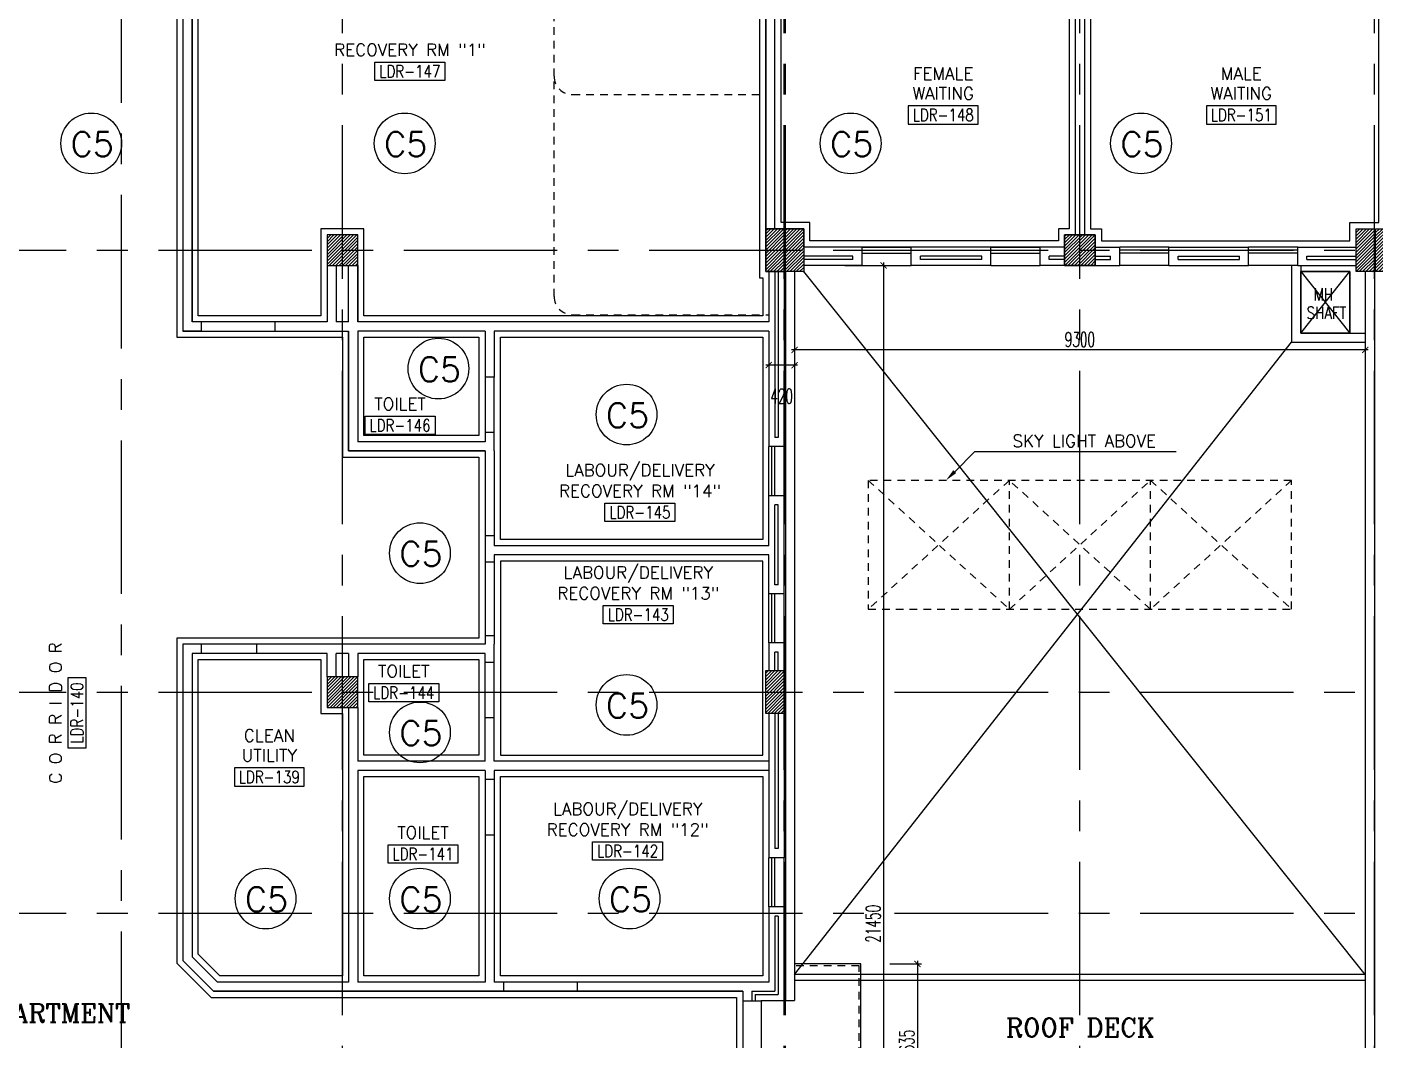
# Model space of a CAD drawing. Extents: x 275967.8 to 276060, y 57291.9 to 57371.4.
# Drawn here: x 275998.39 to 276020.37, y 57307.49 to 57324 of the extents above; entities that cross this region are included whole.
import ezdxf
from ezdxf.enums import TextEntityAlignment as Align

# ---------------------------------------------------------------- set-up
doc = ezdxf.new("R2010")
doc.units = 0
doc.header["$MEASUREMENT"] = 0
doc.header["$PDMODE"] = 34
doc.linetypes.add('CENTERX2', pattern=[4, 2.5, -0.5, 0.5, -0.5])
doc.linetypes.add('HIDDEN2', pattern=[0.1875, 0.125, -0.0625])
doc.layers.get('0').update_dxf_attribs({"linetype": 'CONTINUOUS'})
doc.layers.get('DEFPOINTS').update_dxf_attribs({"linetype": 'CONTINUOUS'})
for name, color, linetype in [('AXES', 11, 'CENTERX2'), ('CEILING', 4, 'CONTINUOUS'), ('CEILING-MARKER', 6, 'CONTINUOUS'), ('COL', 5, 'CONTINUOUS'), ('CRT-HIDE', 7, 'HIDDEN2'), ('DIM', 4, 'CONTINUOUS'), ('HAT', 8, 'CONTINUOUS'), ('HIDDEN', 9, 'HIDDEN2'), ('INSUL', 4, 'CONTINUOUS'), ('RM-BOX', 11, 'CONTINUOUS'), ('RM-IND', 5, 'CONTINUOUS'), ('RM-NAME', 11, 'CONTINUOUS'), ('RM-NO', 11, 'CONTINUOUS'), ('ROOF', 7, 'CONTINUOUS'), ('SHAFT', 3, 'CONTINUOUS'), ('STR', 5, 'CONTINUOUS'), ('TXT', 2, 'CONTINUOUS'), ('WALL', 2, 'CONTINUOUS'), ('WIN', 3, 'CONTINUOUS')]:
    doc.layers.add(name, color=color, linetype=linetype)
doc.styles.add('ROMANC', font='romanc', dxfattribs={"height": 0.1})
doc.styles.add('ROMANS', font='ROMANS.shx', dxfattribs={"width": 0.6})
doc.dimstyles.new('STANDARD_IN', dxfattribs={"dimtxt": 0.24, "dimasz": 0.1, "dimexe": 0.07, "dimexo": 0.05, "dimgap": 0.05, "dimtad": 1, "dimdec": 0, "dimlfac": 1000, "dimzin": 0, "dimtxsty": 'ROMANS', "dimblk": 'ARCHTICK', "dimcen": 0.05, "dimdle": 0.05, "dimclrd": 4, "dimclre": 4, "dimclrt": 2, "dimazin": 3, "dimtfac": 1, "dimtdec": 0, "dimtmove": 0, "dimatfit": 3, "dimtolj": 1, "dimtzin": 0})

# ---------------------------------------------------------------- blocks, each defined once
blk = doc.blocks.new('*X85')
at = {"color": 0}
for p, q in [((49339, 132654), (49835, 133150)), ((49339, 132707), (49782, 133150)), ((49339, 132760), (49729, 133150)), ((49339, 132813), (49676, 133150)), ((49339, 132866), (49623, 133150)), ((49339, 132919), (49570, 133150)), ((49339, 132972), (49517, 133150)), ((49339, 133025), (49464, 133150)), ((49339, 133078), (49411, 133150)), ((49339, 133131), (49358, 133150)), ((49388, 132650), (49839, 133101)), ((49441, 132650), (49839, 133048)), ((49494, 132650), (49839, 132995)), ((49547, 132650), (49839, 132942)), ((49600, 132650), (49839, 132889)), ((49653, 132650), (49839, 132836)), ((49706, 132650), (49839, 132783)), ((49759, 132650), (49839, 132730)), ((49812, 132650), (49839, 132677))]:
    blk.add_line(p, q, dxfattribs=at)
blk = doc.blocks.new('*X80')
at = {"color": 0}
for p, q in [((61359, 139901), (61808, 140350)), ((61359, 139954), (61755, 140350)), ((61359, 140007), (61702, 140350)), ((61359, 140060), (61649, 140350)), ((61359, 140113), (61596, 140350)), ((61359, 140166), (61543, 140350)), ((61359, 140219), (61490, 140350)), ((61359, 140272), (61437, 140350)), ((61359, 140325), (61384, 140350)), ((61361, 139850), (61859, 140348)), ((61414, 139850), (61859, 140295)), ((61467, 139850), (61859, 140242)), ((61520, 139850), (61859, 140189)), ((61573, 139850), (61859, 140136)), ((61626, 139850), (61859, 140083)), ((61679, 139850), (61859, 140030)), ((61732, 139850), (61859, 139977)), ((61785, 139850), (61859, 139924)), ((61838, 139850), (61859, 139871))]:
    blk.add_line(p, q, dxfattribs=at)
blk = doc.blocks.new('*X79')
at = {"color": 0}
for p, q in [((49339, 139867), (49822, 140350)), ((49339, 139920), (49769, 140350)), ((49339, 139973), (49716, 140350)), ((49339, 140026), (49663, 140350)), ((49339, 140079), (49610, 140350)), ((49339, 140132), (49557, 140350)), ((49339, 140185), (49504, 140350)), ((49339, 140238), (49451, 140350)), ((49339, 140291), (49398, 140350)), ((49339, 140344), (49345, 140350)), ((49375, 139850), (49839, 140314)), ((49428, 139850), (49839, 140261)), ((49481, 139850), (49839, 140207)), ((49535, 139850), (49839, 140154)), ((49588, 139850), (49839, 140101)), ((49641, 139850), (49839, 140048)), ((49694, 139850), (49839, 139995)), ((49747, 139850), (49839, 139942)), ((49800, 139850), (49839, 139889))]:
    blk.add_line(p, q, dxfattribs=at)
blk = doc.blocks.new('RM1')
at = {"layer": 'RM-BOX'}
blk.add_lwpolyline([(570, -200), (-570, -200), (-570, -500), (570, -500)], close=True, dxfattribs=at)
at = {"layer": 'RM-NAME', "style": 'ROMANS'}
blk.add_attdef('ROOMNAME1', text='', height=200, dxfattribs=at).set_placement((0, 324), align=Align.MIDDLE)
blk = doc.blocks.new('COL50')
at = {"layer": 'COL'}
blk.add_lwpolyline([(-250, 250), (-250, -250), (250, -250), (250, 250)], close=True, dxfattribs=at)
blk = doc.blocks.new('C11')
at = {"layer": 'HAT'}
h = blk.add_hatch(dxfattribs=at)
h.set_pattern_fill('ANSI31', color=256, scale=300, style=0)
h.set_pattern_definition([(45, (-248556.182, -75061.005), (-26.5165043, 26.5165043), [])])
h.paths.add_polyline_path([(300, 700), (0, 700), (0, 350), (300, 350)])
h.paths.add_polyline_path([(300, 350), (0, 350), (0, 0), (300, 0)])
at = {"layer": 'COL'}
blk.add_lwpolyline([(300, 700), (300, 0), (0, 0), (0, 700)], close=True, dxfattribs=at)
blk = doc.blocks.new('C11D')
at = {"layer": 'COL', "linetype": 'BYBLOCK'}
for p in [(-320, 0), (0, 0)]:
    blk.add_blockref('C11', p, dxfattribs=at)
blk = doc.blocks.new('_ARCHTICK')
at = {"color": 0, "linetype": 'BYBLOCK', "const_width": 0.15}
blk.add_lwpolyline([(-0.5, -0.5), (0.5, 0.5)], dxfattribs=at)
blk = doc.blocks.new('*D178')
at = {"layer": 'DEFPOINTS', "color": 0, "linetype": 'BYBLOCK', "ltscale": 0.3}
for p in [(276010.905, 57318.742), (276010.905, 57318.737), (276020.205, 57318.742)]:
    blk.add_point(p, dxfattribs=at)
at = {"layer": 'DIM', "color": 4, "linetype": 'BYBLOCK', "ltscale": 0.3}
for p, q in [((276020.255, 57318.737), (276010.855, 57318.737)), ((276010.905, 57318.692), (276010.905, 57318.667)), ((276020.205, 57318.692), (276020.205, 57318.667))]:
    blk.add_line(p, q, dxfattribs=at)
at = {"layer": 'DIM', "color": 4, "linetype": 'BYBLOCK', "ltscale": 0.3, "xscale": 0.1, "yscale": 0.1, "zscale": 0.1, "rotation": 180}
blk.add_blockref('_ARCHTICK', (276010.905, 57318.737), dxfattribs=at)
at = {"layer": 'DIM', "color": 4, "linetype": 'BYBLOCK', "ltscale": 0.3, "xscale": 0.1, "yscale": 0.1, "zscale": 0.1}
blk.add_blockref('_ARCHTICK', (276020.205, 57318.737), dxfattribs=at)
at = {"layer": 'DIM', "color": 2, "linetype": 'BYBLOCK', "ltscale": 0.3, "insert": (276015.555, 57318.907), "char_height": 0.24, "attachment_point": 5, "style": 'ROMANS'}
blk.add_mtext('\\A1;9300', dxfattribs=at)
blk = doc.blocks.new('*D177')
at = {"layer": 'DEFPOINTS', "color": 0, "linetype": 'BYBLOCK', "ltscale": 0.3}
for p in [(276011.673, 57320.113), (276012.033, 57298.663), (276012.356, 57298.663)]:
    blk.add_point(p, dxfattribs=at)
at = {"layer": 'DIM', "color": 4, "linetype": 'BYBLOCK', "ltscale": 0.3}
for p, q in [((276011.723, 57320.113), (276012.426, 57320.113)), ((276012.356, 57320.163), (276012.356, 57298.613)), ((276012.083, 57298.663), (276012.426, 57298.663))]:
    blk.add_line(p, q, dxfattribs=at)
at = {"layer": 'DIM', "color": 4, "linetype": 'BYBLOCK', "ltscale": 0.3, "xscale": 0.1, "yscale": 0.1, "zscale": 0.1}
for p, rotation in [((276012.356, 57320.113), 90), ((276012.356, 57298.663), 270)]:
    blk.add_blockref('_ARCHTICK', p, dxfattribs=dict(at, rotation=rotation))
at = {"layer": 'DIM', "color": 2, "linetype": 'BYBLOCK', "ltscale": 0.3, "insert": (276012.186, 57309.388), "char_height": 0.24, "attachment_point": 5, "rotation": 90, "style": 'ROMANS'}
blk.add_mtext('\\A1;21450', dxfattribs=at)
blk = doc.blocks.new('*D176')
at = {"layer": 'DEFPOINTS', "color": 0, "linetype": 'BYBLOCK', "ltscale": 0.3}
for p in [(276010.485, 57318.567), (276010.485, 57318.49), (276010.905, 57318.567)]:
    blk.add_point(p, dxfattribs=at)
at = {"layer": 'DIM', "color": 4, "linetype": 'BYBLOCK', "ltscale": 0.3}
for p, q in [((276010.955, 57318.49), (276010.435, 57318.49)), ((276010.485, 57318.517), (276010.485, 57318.42)), ((276010.905, 57318.517), (276010.905, 57318.42))]:
    blk.add_line(p, q, dxfattribs=at)
at = {"layer": 'DIM', "color": 4, "linetype": 'BYBLOCK', "ltscale": 0.3, "xscale": 0.1, "yscale": 0.1, "zscale": 0.1, "rotation": 180}
blk.add_blockref('_ARCHTICK', (276010.485, 57318.49), dxfattribs=at)
at = {"layer": 'DIM', "color": 4, "linetype": 'BYBLOCK', "ltscale": 0.3, "xscale": 0.1, "yscale": 0.1, "zscale": 0.1}
blk.add_blockref('_ARCHTICK', (276010.905, 57318.49), dxfattribs=at)
at = {"layer": 'DIM', "color": 2, "linetype": 'BYBLOCK', "ltscale": 0.3, "insert": (276010.695, 57317.985), "char_height": 0.24, "attachment_point": 5, "style": 'ROMANS'}
blk.add_mtext('\\A1;420', dxfattribs=at)
blk = doc.blocks.new('*D162')
at = {"layer": 'DEFPOINTS', "color": 0, "linetype": 'BYBLOCK', "ltscale": 0.3}
for p in [(276012.406, 57308.734), (276012.406, 57306.099), (276012.906, 57306.099)]:
    blk.add_point(p, dxfattribs=at)
at = {"layer": 'DIM', "color": 4, "linetype": 'BYBLOCK', "ltscale": 0.3}
for p, q in [((276012.906, 57308.784), (276012.906, 57306.049)), ((276012.456, 57308.734), (276012.976, 57308.734)), ((276012.456, 57306.099), (276012.976, 57306.099))]:
    blk.add_line(p, q, dxfattribs=at)
at = {"layer": 'DIM', "color": 4, "linetype": 'BYBLOCK', "ltscale": 0.3, "xscale": 0.1, "yscale": 0.1, "zscale": 0.1}
for p, rotation in [((276012.906, 57308.734), 90), ((276012.906, 57306.099), 270)]:
    blk.add_blockref('_ARCHTICK', p, dxfattribs=dict(at, rotation=rotation))
at = {"layer": 'DIM', "color": 2, "linetype": 'BYBLOCK', "ltscale": 0.3, "insert": (276012.736, 57307.416), "char_height": 0.24, "attachment_point": 5, "rotation": 90, "style": 'ROMANS'}
blk.add_mtext('\\A1;2635', dxfattribs=at)

msp = doc.modelspace()

# ---------------------------------------------------------------- linework, layer by layer
at = {"layer": 'AXES'}
for p, q in [((276003.5355, 57291.8986), (276003.5355, 57370.7113)), ((276015.5555, 57291.8986), (276015.5555, 57370.7113)), ((276010.7355, 57291.8986), (276010.7355, 57370.3613)), ((276010.7555, 57291.8986), (276010.7555, 57370.3613)), ((276020.3555, 57291.8986), (276020.3555, 57370.3613)), ((275999.9355, 57298.7629), (275999.9355, 57357.5829)), ((275968.5355, 57320.3629), (276036.5755, 57320.3629)), ((275968.5355, 57313.1629), (276036.5755, 57313.1629)), ((275968.5355, 57309.5629), (276036.5755, 57309.5629))]:
    msp.add_line(p, q, dxfattribs=at)
at = {"layer": 'CEILING', "linetype": 'BYBLOCK', "ltscale": 0.3}
for points in [[(276010.5855, 57326.0629), (276011.1055, 57326.0629), (276011.1055, 57326.5329), (276012.2805, 57326.5329), (276012.2805, 57325.2129), (276012.4305, 57325.2129), (276012.4305, 57326.5329), (276013.3305, 57326.5329), (276013.3305, 57324.5829), (276015.4805, 57324.5829), (276015.4805, 57320.6129), (276015.3055, 57320.6129), (276015.3055, 57320.4129), (276011.0555, 57320.4129), (276011.0555, 57320.7129), (276010.5855, 57320.7129)], [(276010.6855, 57325.9629), (276011.2055, 57325.9629), (276011.2055, 57326.4329), (276012.1805, 57326.4329), (276012.1805, 57325.1129), (276012.5305, 57325.1129), (276012.5305, 57326.4329), (276013.2305, 57326.4329), (276013.2305, 57324.4829), (276015.3805, 57324.4829), (276015.3805, 57320.7129), (276015.2055, 57320.7129), (276015.2055, 57320.5129), (276011.1555, 57320.5129), (276011.1555, 57320.8129), (276010.6855, 57320.8129)], [(276020.4255, 57325.9629), (276019.9055, 57325.9629), (276019.9055, 57326.4329), (276018.9305, 57326.4329), (276018.9305, 57325.1129), (276018.5805, 57325.1129), (276018.5805, 57326.4329), (276017.8805, 57326.4329), (276017.8805, 57324.4829), (276015.7305, 57324.4829), (276015.7305, 57320.7129), (276015.9055, 57320.7129), (276015.9055, 57320.5129), (276019.9555, 57320.5129), (276019.9555, 57320.8129), (276020.4255, 57320.8129)], [(276001.0855, 57326.0629), (276010.4355, 57326.0629), (276010.4355, 57320.0129), (276010.4855, 57320.0129), (276010.4855, 57319.1929), (276003.7855, 57319.1929), (276003.7855, 57320.6129), (276003.2855, 57320.6129), (276003.2855, 57319.1929), (276001.0855, 57319.1929)], [(276001.1855, 57325.9629), (276010.3355, 57325.9629), (276010.3355, 57319.9129), (276010.3855, 57319.9129), (276010.3855, 57319.2929), (276003.8855, 57319.2929), (276003.8855, 57320.7129), (276003.1855, 57320.7129), (276003.1855, 57319.2929), (276001.1855, 57319.2929)], [(276003.8855, 57318.9429), (276005.7605, 57318.9429), (276005.7605, 57317.3429), (276003.8855, 57317.3429)], [(276006.1105, 57318.9429), (276010.3855, 57318.9429), (276010.3855, 57315.6479), (276006.1105, 57315.6479)], [(276006.1105, 57315.2979), (276006.1105, 57312.1379), (276010.3855, 57312.1379), (276010.3855, 57315.2979)], [(276003.5355, 57308.5379), (276001.5391, 57308.5379), (276001.1855, 57308.8915), (276001.1855, 57313.6929), (276003.1855, 57313.6929), (276003.1855, 57312.8129), (276003.5355, 57312.8129)], [(276003.8855, 57313.6929), (276005.7605, 57313.6929), (276005.7605, 57312.1379), (276003.8855, 57312.1379)], [(276003.8855, 57311.7879), (276005.7605, 57311.7879), (276005.7605, 57308.5379), (276003.8855, 57308.5379)], [(276006.1105, 57311.7879), (276010.3855, 57311.7879), (276010.3855, 57308.5379), (276006.1105, 57308.5379)]]:
    msp.add_lwpolyline(points, close=True, dxfattribs=at)
for points in [[(276000.9355, 57325.4129), (276000.9355, 57319.0429), (276003.6355, 57319.0429), (276003.6355, 57317.0929), (276005.8605, 57317.0929), (276005.8605, 57313.9429), (276000.9355, 57313.9429), (276000.9355, 57308.7879), (276001.4355, 57308.2879), (276010.0605, 57308.2879), (276010.0605, 57306.0379), (276008.5355, 57306.0379), (276008.5355, 57304.8379), (276004.523, 57304.8379), (276004.523, 57305.8629), (276003.7855, 57305.8629), (276003.7855, 57306.2129), (276003.2855, 57306.2129), (276003.2845, 57305.8629), (276000.473, 57305.8629), (276000.473, 57304.8379), (275996.5855, 57304.8379)], [(276000.8355, 57325.3129), (276000.8355, 57318.9429), (276003.5355, 57318.9429), (276003.5355, 57316.9929), (276005.7605, 57316.9929), (276005.7605, 57314.0429), (276000.8355, 57314.0429), (276000.8355, 57308.7465), (276001.3941, 57308.1879), (276009.9605, 57308.1879), (276009.9605, 57306.1379), (276008.4355, 57306.1379), (276008.4355, 57304.9379), (276004.623, 57304.9379), (276004.623, 57305.9629), (276003.8855, 57305.9629), (276003.8855, 57306.3129), (276003.1858, 57306.3129), (276003.1848, 57305.9629), (276000.373, 57305.9629), (276000.373, 57304.9379), (275996.6855, 57304.9379)]]:
    msp.add_lwpolyline(points, dxfattribs=at)
at = {"layer": 'CEILING-MARKER', "color": 2}
for centre in [(275999.4415, 57322.1029), (276004.5504, 57322.1029), (276011.819, 57322.1029), (276016.5513, 57322.1029), (276005.1003, 57318.4334), (276008.1668, 57317.6847), (276004.799, 57315.4271), (276008.1668, 57312.9541), (276004.799, 57312.5065), (276002.2829, 57309.7986), (276004.799, 57309.7986), (276008.2153, 57309.7986)]:
    msp.add_circle(centre, 0.4949, dxfattribs=at)
at = {"layer": 'CRT-HIDE'}
for p, q in [((276006.9855, 57323.1967), (276006.9855, 57326.0629)), ((276006.9855, 57319.6104), (276006.9855, 57323.1967)), ((276007.2855, 57322.8967), (276010.4355, 57322.8967)), ((276007.2855, 57319.3104), (276010.4855, 57319.3104))]:
    msp.add_line(p, q, dxfattribs=at)
for centre in [(276007.2855, 57323.1967), (276007.2855, 57319.6104)]:
    msp.add_arc(centre, 0.3, 180, 270, dxfattribs=at)
at = {"layer": 'HIDDEN'}
for p, q in [((276019.0055, 57316.6129), (276012.1055, 57316.6129)), ((276012.1055, 57316.6129), (276012.1055, 57314.5129)), ((276014.4055, 57316.6129), (276012.1055, 57314.5129)), ((276012.1055, 57316.6129), (276014.4055, 57314.5129)), ((276016.7055, 57314.5129), (276014.4055, 57316.6129)), ((276014.4055, 57314.5129), (276016.7055, 57316.6129)), ((276014.4055, 57314.5129), (276014.4055, 57316.6129)), ((276014.4055, 57314.5129), (276014.4055, 57316.6129)), ((276019.0055, 57316.6129), (276016.7055, 57314.5129)), ((276016.7055, 57316.6129), (276019.0055, 57314.5129)), ((276016.7055, 57314.5129), (276016.7055, 57316.6129)), ((276016.7055, 57314.5129), (276016.7055, 57316.6129)), ((276019.0055, 57314.5129), (276019.0055, 57316.6129)), ((276012.1055, 57314.5129), (276019.0055, 57314.5129))]:
    msp.add_line(p, q, dxfattribs=at)
at = {"layer": 'INSUL'}
for p, q in [((276011.8555, 57320.2629), (276011.0555, 57320.2629)), ((276011.8555, 57320.2129), (276011.0555, 57320.2129)), ((276011.8555, 57320.2129), (276011.8555, 57320.2629)), ((276013.9555, 57320.2629), (276012.9555, 57320.2629)), ((276012.9555, 57320.2129), (276012.9555, 57320.2629)), ((276013.9555, 57320.2129), (276012.9555, 57320.2129)), ((276013.9555, 57320.2129), (276013.9555, 57320.2629)), ((276015.0555, 57320.2129), (276015.0555, 57320.2629)), ((276015.3055, 57320.2629), (276015.0555, 57320.2629)), ((276015.3055, 57320.2129), (276015.0555, 57320.2129)), ((276015.8055, 57320.2629), (276016.0555, 57320.2629)), ((276015.8055, 57320.2129), (276016.0555, 57320.2129)), ((276016.0555, 57320.2129), (276016.0555, 57320.2629)), ((276017.1555, 57320.2129), (276017.1555, 57320.2629)), ((276017.1555, 57320.2629), (276018.1555, 57320.2629)), ((276017.1555, 57320.2129), (276018.1555, 57320.2129)), ((276018.1555, 57320.2129), (276018.1555, 57320.2629)), ((276019.2555, 57320.2629), (276020.0555, 57320.2629)), ((276019.2555, 57320.2129), (276019.2555, 57320.2629)), ((276019.2555, 57320.2129), (276020.0555, 57320.2129)), ((276010.5855, 57320.0129), (276010.5855, 57317.3129)), ((276010.6355, 57320.0129), (276010.6355, 57317.3129)), ((276010.6355, 57317.3129), (276010.5855, 57317.3129)), ((276010.5855, 57314.9129), (276010.5855, 57316.2129)), ((276010.6355, 57316.2129), (276010.5855, 57316.2129)), ((276010.6355, 57314.9129), (276010.6355, 57316.2129)), ((276010.6355, 57314.9129), (276010.5855, 57314.9129)), ((276010.6355, 57313.8129), (276010.5855, 57313.8129)), ((276010.5855, 57313.5129), (276010.5855, 57313.8129)), ((276010.6355, 57313.5129), (276010.6355, 57313.8129)), ((276010.5855, 57312.8129), (276010.5855, 57310.6129)), ((276010.6355, 57312.8129), (276010.6355, 57310.6129)), ((276010.6355, 57310.6129), (276010.5855, 57310.6129)), ((276010.6355, 57309.5129), (276010.5855, 57309.5129)), ((276010.5855, 57309.5129), (276010.5855, 57308.2879)), ((276010.6355, 57309.5129), (276010.6355, 57308.2379)), ((276010.2105, 57308.2879), (276010.2105, 57308.1254)), ((276010.2105, 57308.2879), (276010.5855, 57308.2879)), ((276010.2605, 57308.1254), (276010.2105, 57308.1254)), ((276010.2605, 57308.2379), (276010.2605, 57308.1254)), ((276010.2605, 57308.2379), (276010.6355, 57308.2379))]:
    msp.add_line(p, q, dxfattribs=at)
at = {"layer": 'RM-IND'}
for p, q in [((276013.5146, 57316.754), (276013.843, 57317.0808)), ((276013.843, 57317.0808), (276014.356, 57317.0808)), ((276014.356, 57317.0808), (276017.1226, 57317.0808))]:
    msp.add_line(p, q, dxfattribs=at)
msp.add_solid([(276013.5381, 57316.7304), (276013.491, 57316.7776), (276013.3728, 57316.6129)], dxfattribs=at)
at = {"layer": 'ROOF'}
for p, q in [((276010.7555, 57320.0129), (276010.7555, 57308.1379)), ((276010.9055, 57320.0129), (276010.9055, 57308.1379)), ((276020.2055, 57320.0129), (276020.2055, 57306.3129)), ((276020.3555, 57320.1129), (276020.3555, 57298.7129)), ((276020.2055, 57308.5629), (276010.9055, 57308.5629)), ((276020.2055, 57308.4629), (276010.9055, 57308.4629)), ((276010.7555, 57308.1379), (276010.9055, 57308.1379))]:
    msp.add_line(p, q, dxfattribs=at)
at = {"layer": 'SHAFT'}
for p, q in [((276020.2055, 57308.5629), (276011.0555, 57320.0129)), ((276010.9055, 57308.5629), (276019.0055, 57318.8629))]:
    msp.add_line(p, q, dxfattribs=at)
at = {"layer": 'SHAFT', "color": 8, "linetype": 'BYBLOCK', "ltscale": 0.3}
for p, q in [((276019.1555, 57319.0129), (276019.9555, 57320.0129)), ((276019.1555, 57320.0129), (276019.9555, 57319.0129))]:
    msp.add_line(p, q, dxfattribs=at)
at = {"layer": 'SHAFT', "color": 5, "linetype": 'BYBLOCK'}
for p, q in [((276019.1555, 57319.0129), (276019.9555, 57320.0129)), ((276019.1555, 57320.0129), (276019.9555, 57319.0129))]:
    msp.add_line(p, q, dxfattribs=at)
at = {"layer": 'SHAFT', "color": 7, "linetype": 'BYBLOCK'}
for points in [[(276019.0055, 57320.1129), (276019.0055, 57318.8629), (276020.2055, 57318.8629)], [(276019.1555, 57320.1129), (276019.1555, 57319.0129), (276020.2055, 57319.0129)]]:
    msp.add_lwpolyline(points, dxfattribs=at)
at = {"layer": 'SHAFT', "color": 3, "linetype": 'BYBLOCK', "ltscale": 0.3}
msp.add_lwpolyline([(276019.1555, 57319.0129), (276019.9555, 57319.0129), (276019.9555, 57320.0129), (276019.1555, 57320.0129)], close=True, dxfattribs=at)
at = {"layer": 'SHAFT', "color": 5, "linetype": 'BYBLOCK'}
msp.add_lwpolyline([(276019.1555, 57320.0129), (276019.9555, 57320.0129), (276019.9555, 57319.0129), (276019.1555, 57319.0129)], close=True, dxfattribs=at)
at = {"layer": 'STR'}
msp.add_lwpolyline([(276010.9055, 57306.0988), (276011.9855, 57306.0988), (276011.9855, 57308.7338), (276010.9055, 57308.7338)], dxfattribs=at)
at = {"layer": 'STR', "linetype": 'HIDDEN2'}
msp.add_lwpolyline([(276010.9055, 57306.1288), (276011.9555, 57306.1288), (276011.9555, 57308.7038), (276010.9055, 57308.7038)], dxfattribs=at)
at = {"layer": 'WALL'}
for p, q in [((276001.0855, 57326.0629), (276001.0855, 57319.1929)), ((276010.4355, 57320.7129), (276010.4355, 57326.0629)), ((276010.5855, 57320.7129), (276010.5855, 57326.0629)), ((276000.9355, 57325.4129), (276000.9355, 57319.0429)), ((276012.0055, 57320.4129), (276011.0555, 57320.4129)), ((276012.0055, 57320.1129), (276012.0055, 57320.4129)), ((276014.1055, 57320.4129), (276012.8055, 57320.4129)), ((276012.8055, 57320.1129), (276012.8055, 57320.4129)), ((276014.1055, 57320.1129), (276014.1055, 57320.4129)), ((276014.9055, 57320.1129), (276014.9055, 57320.4129)), ((276015.3055, 57320.4129), (276014.9055, 57320.4129)), ((276015.8055, 57320.4129), (276016.2055, 57320.4129)), ((276016.2055, 57320.1129), (276016.2055, 57320.4129)), ((276017.0055, 57320.1129), (276017.0055, 57320.4129)), ((276017.0055, 57320.4129), (276018.3055, 57320.4129)), ((276018.3055, 57320.1129), (276018.3055, 57320.4129)), ((276019.1055, 57320.1129), (276019.1055, 57320.4129)), ((276019.1055, 57320.4129), (276020.0555, 57320.4129)), ((276003.2855, 57320.1129), (276003.2855, 57319.1929)), ((276003.4355, 57320.1129), (276003.4355, 57319.1929)), ((276003.6355, 57319.1929), (276003.6355, 57320.1129)), ((276003.7855, 57320.1129), (276003.7855, 57319.1929)), ((276010.4855, 57320.0129), (276010.4855, 57319.1929)), ((276010.7355, 57320.0129), (276010.7355, 57317.1629)), ((276012.0055, 57320.1129), (276011.0555, 57320.1129)), ((276014.1055, 57320.1129), (276012.8055, 57320.1129)), ((276015.3055, 57320.1129), (276014.9055, 57320.1129)), ((276015.8055, 57320.1129), (276016.2055, 57320.1129)), ((276017.0055, 57320.1129), (276018.3055, 57320.1129)), ((276019.1055, 57320.1129), (276020.0555, 57320.1129)), ((276001.2355, 57319.1929), (276001.0855, 57319.1929)), ((276003.2855, 57319.1929), (276001.2355, 57319.1929)), ((276001.2355, 57319.1929), (276001.2355, 57319.0429)), ((276002.4355, 57319.1929), (276002.4355, 57319.0429)), ((276003.6355, 57319.1929), (276003.4355, 57319.1929)), ((276010.4855, 57319.1929), (276003.7855, 57319.1929)), ((276001.2355, 57319.0429), (276000.9355, 57319.0429)), ((276001.2355, 57319.0429), (276003.6355, 57319.0429)), ((276003.6355, 57317.0929), (276003.6355, 57319.0429)), ((276005.8605, 57319.0429), (276003.7855, 57319.0429)), ((276003.7855, 57319.0429), (276003.7855, 57317.2429)), ((276005.8605, 57319.0429), (276005.8605, 57318.2929)), ((276010.4855, 57319.0429), (276006.0105, 57319.0429)), ((276006.0105, 57319.0429), (276006.0105, 57318.2929)), ((276010.4855, 57319.0429), (276010.4855, 57317.1629)), ((276006.0105, 57318.2929), (276005.8605, 57318.2929)), ((276005.8605, 57318.2929), (276005.8605, 57317.2429)), ((276006.0105, 57317.3929), (276005.8605, 57317.3929)), ((276005.8605, 57317.2429), (276003.7855, 57317.2429)), ((276010.7355, 57317.1629), (276010.4855, 57317.1629)), ((276005.8605, 57317.0929), (276003.6355, 57317.0929)), ((276005.8605, 57317.0929), (276005.8605, 57315.7094)), ((276006.0105, 57317.0929), (276006.0105, 57315.7094)), ((276010.7355, 57316.3629), (276010.4855, 57316.3629)), ((276010.4855, 57315.5479), (276010.4855, 57316.3629)), ((276010.7355, 57314.7629), (276010.7355, 57316.3629)), ((276005.8605, 57315.7094), (276005.8605, 57315.2814)), ((276006.0105, 57315.7094), (276006.0105, 57315.5479)), ((276010.4855, 57315.5479), (276006.0105, 57315.5479)), ((276010.4855, 57315.3979), (276006.0105, 57315.3979)), ((276006.0105, 57315.3979), (276006.0105, 57314.0814)), ((276010.4855, 57314.7629), (276010.4855, 57315.3979)), ((276006.0105, 57315.2814), (276005.8605, 57315.2814)), ((276005.8605, 57315.2814), (276005.8605, 57313.9429)), ((276010.7355, 57314.7629), (276010.4855, 57314.7629)), ((276006.0105, 57314.0814), (276005.8605, 57314.0814)), ((276006.0105, 57314.0814), (276006.0105, 57313.9429)), ((276000.9355, 57313.9429), (276000.9355, 57308.7879)), ((276001.2355, 57313.9429), (276000.9355, 57313.9429)), ((276005.8605, 57313.9429), (276001.2355, 57313.9429)), ((276006.0105, 57313.6429), (276006.0105, 57313.9429)), ((276010.7355, 57313.9629), (276010.4855, 57313.9629)), ((276010.4855, 57313.9629), (276010.4855, 57313.5129)), ((276010.7355, 57313.5129), (276010.7355, 57313.9629)), ((276001.2355, 57313.7929), (276001.0855, 57313.7929)), ((276003.2855, 57313.7929), (276001.2355, 57313.7929)), ((276003.2855, 57313.4129), (276003.2855, 57313.7929)), ((276003.4355, 57313.4129), (276003.4355, 57313.7929)), ((276003.6355, 57313.7929), (276003.4355, 57313.7929)), ((276003.6355, 57313.7929), (276003.6355, 57313.4129)), ((276005.8605, 57313.7929), (276003.7855, 57313.7929)), ((276003.7855, 57313.7929), (276003.7855, 57313.4129)), ((276005.8605, 57313.6429), (276005.8605, 57313.7929)), ((276006.0105, 57313.6429), (276005.8605, 57313.6429)), ((276005.8605, 57312.0379), (276005.8605, 57313.6429)), ((276006.0105, 57312.0379), (276006.0105, 57313.6429)), ((276003.6355, 57312.9129), (276003.6355, 57308.4379)), ((276003.7855, 57312.9129), (276003.7855, 57312.0379)), ((276006.0105, 57312.7429), (276005.8605, 57312.7429)), ((276010.4855, 57312.8129), (276010.4855, 57310.4629)), ((276010.7355, 57312.8129), (276010.7355, 57310.4629)), ((276005.8605, 57312.0379), (276003.7855, 57312.0379)), ((276005.8605, 57311.8879), (276003.7855, 57311.8879)), ((276003.7855, 57311.8879), (276003.7855, 57308.4379)), ((276005.8605, 57311.8879), (276005.8605, 57311.7379)), ((276010.4855, 57312.0379), (276006.0105, 57312.0379)), ((276010.4855, 57311.8879), (276006.0105, 57311.8879)), ((276006.0105, 57311.8879), (276006.0105, 57311.7379)), ((276005.8605, 57311.7379), (276005.8605, 57308.4379)), ((276006.0105, 57311.7379), (276006.0105, 57308.4379)), ((276010.7355, 57310.4629), (276010.4855, 57310.4629)), ((276010.7355, 57309.6629), (276010.4855, 57309.6629)), ((276010.4855, 57309.6629), (276010.4855, 57308.4379)), ((276010.7355, 57309.6629), (276010.7355, 57308.1379)), ((276003.6355, 57308.4379), (276001.4976, 57308.4379)), ((276005.8605, 57308.4379), (276003.7855, 57308.4379)), ((276006.1605, 57308.4379), (276006.0105, 57308.4379)), ((276006.1605, 57308.4379), (276006.1605, 57308.2879)), ((276010.4855, 57308.4379), (276006.1605, 57308.4379)), ((276007.3605, 57308.4379), (276007.3605, 57308.2879)), ((276006.1605, 57308.2879), (276001.4355, 57308.2879)), ((276010.0605, 57308.2879), (276006.1605, 57308.2879)), ((276010.0605, 57308.2879), (276010.0605, 57308.1254)), ((276010.3605, 57308.1254), (276010.0605, 57308.1254)), ((276010.0605, 57308.1254), (276010.0605, 57306.3254)), ((276010.3605, 57308.1379), (276010.3605, 57308.1254)), ((276010.3605, 57308.1379), (276010.7355, 57308.1379)), ((276010.3605, 57308.1254), (276010.3605, 57306.3254))]:
    msp.add_line(p, q, dxfattribs=at)
at = {"layer": 'WALL', "linetype": 'BYBLOCK'}
for p, q in [((276015.4805, 57324.5829), (276015.4805, 57320.6129)), ((276015.6305, 57324.5829), (276015.6305, 57320.6129)), ((276006.0105, 57317.0929), (276006.0105, 57318.2929)), ((276006.0105, 57315.7094), (276005.8605, 57315.7094)), ((276001.2355, 57313.9429), (276001.2355, 57313.7929)), ((276002.1355, 57313.9429), (276002.1355, 57313.7929)), ((276001.0855, 57313.7929), (276001.0855, 57308.8501)), ((276000.9355, 57308.7879), (276001.4355, 57308.2879)), ((276001.0855, 57308.8501), (276001.4976, 57308.4379))]:
    msp.add_line(p, q, dxfattribs=at)
at = {"layer": 'WALL', "color": 0, "linetype": 'BYBLOCK', "ltscale": 0.3}
for p, q in [((276006.0105, 57311.7379), (276005.8605, 57311.7379)), ((276005.8605, 57310.8379), (276006.0105, 57310.8379))]:
    msp.add_line(p, q, dxfattribs=at)
at = {"layer": 'WALL', "linetype": 'BYBLOCK', "ltscale": 0.3}
for points in [[(276010.4355, 57320.0129), (276010.7355, 57320.0129), (276010.7355, 57320.7129), (276010.4355, 57320.7129)], [(276010.7555, 57320.7129), (276011.0555, 57320.7129), (276011.0555, 57320.0129), (276010.7555, 57320.0129)], [(276020.0555, 57320.7129), (276020.3555, 57320.7129), (276020.3555, 57320.0129), (276020.0555, 57320.0129)], [(276003.7855, 57320.6129), (276003.2855, 57320.6129), (276003.2855, 57320.1129), (276003.7855, 57320.1129)], [(276015.3055, 57320.6129), (276015.8055, 57320.6129), (276015.8055, 57320.1129), (276015.3055, 57320.1129)], [(276003.7855, 57313.4129), (276003.2855, 57313.4129), (276003.2855, 57312.9129), (276003.7855, 57312.9129)], [(276010.7355, 57312.8129), (276010.4355, 57312.8129), (276010.4355, 57313.5129), (276010.7355, 57313.5129)]]:
    msp.add_lwpolyline(points, close=True, dxfattribs=at)
at = {"layer": 'WIN'}
for p, q in [((276012.0055, 57320.4129), (276012.8055, 57320.4129)), ((276014.1055, 57320.4129), (276014.9055, 57320.4129)), ((276017.0055, 57320.4129), (276016.2055, 57320.4129)), ((276019.1055, 57320.4129), (276018.3055, 57320.4129)), ((276012.0055, 57320.3629), (276012.8055, 57320.3629)), ((276012.0055, 57320.3129), (276012.8055, 57320.3129)), ((276014.1055, 57320.3629), (276014.9055, 57320.3629)), ((276014.1055, 57320.3129), (276014.9055, 57320.3129)), ((276017.0055, 57320.3629), (276016.2055, 57320.3629)), ((276017.0055, 57320.3129), (276016.2055, 57320.3129)), ((276019.1055, 57320.3629), (276018.3055, 57320.3629)), ((276019.1055, 57320.3129), (276018.3055, 57320.3129)), ((276012.0055, 57320.1129), (276012.8055, 57320.1129)), ((276014.1055, 57320.1129), (276014.9055, 57320.1129)), ((276017.0055, 57320.1129), (276016.2055, 57320.1129)), ((276019.1055, 57320.1129), (276018.3055, 57320.1129)), ((276010.4855, 57316.3629), (276010.4855, 57317.1629)), ((276010.5355, 57316.3629), (276010.5355, 57317.1629)), ((276010.5855, 57316.3629), (276010.5855, 57317.1629)), ((276010.7355, 57316.3629), (276010.7355, 57317.1629)), ((276010.4855, 57313.9629), (276010.4855, 57314.7629)), ((276010.5355, 57313.9629), (276010.5355, 57314.7629)), ((276010.5855, 57313.9629), (276010.5855, 57314.7629)), ((276010.7355, 57313.9629), (276010.7355, 57314.7629)), ((276010.4855, 57309.6629), (276010.4855, 57310.4629)), ((276010.5355, 57309.6629), (276010.5355, 57310.4629)), ((276010.5855, 57309.6629), (276010.5855, 57310.4629)), ((276010.7355, 57309.6629), (276010.7355, 57310.4629))]:
    msp.add_line(p, q, dxfattribs=at)

# ---------------------------------------------------------------- block references
at = {"layer": 'COL', "linetype": 'BYBLOCK', "xscale": 0.001, "yscale": 0.001, "zscale": 0.001}
for name, p in [('C11D', (276010.7555, 57320.0129)), ('C11D', (276020.3755, 57320.0129)), ('C11', (276010.4355, 57312.8129))]:
    msp.add_blockref(name, p, dxfattribs=at)
at = {"layer": 'COL', "xscale": 0.001, "yscale": 0.001, "zscale": 0.001}
for p in [(276003.5355, 57320.3629), (276015.5555, 57320.3629), (276003.5355, 57313.1629)]:
    msp.add_blockref('COL50', p, dxfattribs=at)
at = {"layer": 'HAT', "xscale": 0.001, "yscale": 0.001, "zscale": 0.001}
for name in ['*X79', '*X80', '*X85']:
    msp.add_blockref(name, (275953.9463, 57180.2632), dxfattribs=at)
at = {"layer": 'RM-NAME'}
ref = msp.add_blockref('RM1', (276004.6336, 57323.6273), dxfattribs=dict(at, xscale=-0.001, yscale=0.001, zscale=0.001))
ref.add_attrib('ROOMNO', 'LDR-147', dxfattribs={"layer": 'RM-NO', "height": 0.2, "style": 'ROMANS', "width": 0.8}).set_placement((276004.6336, 57323.2773), align=Align.MIDDLE)
ref.add_attrib('ROOMNAME2', 'RECOVERY RM "1"', dxfattribs={"height": 0.2, "style": 'ROMANS'}).set_placement((276004.6336, 57323.6273), align=Align.MIDDLE)
ref = msp.add_blockref('RM1', (276013.3274, 57322.9164), dxfattribs=dict(at, xscale=0.001, yscale=0.001, zscale=0.001))
ref.add_attrib('ROOMNO', 'LDR-148', dxfattribs={"layer": 'RM-NO', "height": 0.2, "style": 'ROMANS', "width": 0.8}).set_placement((276013.3274, 57322.5664), align=Align.MIDDLE)
ref.add_attrib('ROOMNAME2', 'WAITING', dxfattribs={"height": 0.2, "style": 'ROMANS'}).set_placement((276013.3274, 57322.9164), align=Align.MIDDLE)
ref.add_attrib('ROOMNAME1', 'FEMALE', dxfattribs={"height": 0.2, "style": 'ROMANS'}).set_placement((276013.3274, 57323.2402), align=Align.MIDDLE)
ref = msp.add_blockref('RM1', (276018.1861, 57322.9164), dxfattribs=dict(at, xscale=0.001, yscale=0.001, zscale=0.001))
ref.add_attrib('ROOMNO', 'LDR-151', dxfattribs={"layer": 'RM-NO', "height": 0.2, "style": 'ROMANS', "width": 0.8}).set_placement((276018.1861, 57322.5664), align=Align.MIDDLE)
ref.add_attrib('ROOMNAME2', 'WAITING', dxfattribs={"height": 0.2, "style": 'ROMANS'}).set_placement((276018.1861, 57322.9164), align=Align.MIDDLE)
ref.add_attrib('ROOMNAME1', 'MALE', dxfattribs={"height": 0.2, "style": 'ROMANS'}).set_placement((276018.1861, 57323.2402), align=Align.MIDDLE)
ref = msp.add_blockref('RM1', (276004.4749, 57317.8578), dxfattribs=dict(at, xscale=-0.001, yscale=0.001, zscale=0.001))
ref.add_attrib('ROOMNO', 'LDR-146', dxfattribs={"layer": 'RM-NO', "height": 0.2, "style": 'ROMANS', "width": 0.8}).set_placement((276004.4749, 57317.5078), align=Align.MIDDLE)
ref.add_attrib('ROOMNAME2', 'TOILET', dxfattribs={"height": 0.2, "style": 'ROMANS'}).set_placement((276004.4749, 57317.8578), align=Align.MIDDLE)
ref = msp.add_blockref('RM1', (276008.3844, 57316.4411), dxfattribs=dict(at, xscale=-0.001, yscale=0.001, zscale=0.001))
ref.add_attrib('ROOMNO', 'LDR-145', dxfattribs={"layer": 'RM-NO', "height": 0.2, "style": 'ROMANS', "width": 0.8}).set_placement((276008.3844, 57316.0911), align=Align.MIDDLE)
ref.add_attrib('ROOMNAME2', 'RECOVERY RM "14"', dxfattribs={"height": 0.2, "style": 'ROMANS'}).set_placement((276008.3844, 57316.4411), align=Align.MIDDLE)
ref.add_attrib('ROOMNAME1', 'LABOUR/DELIVERY', dxfattribs={"height": 0.2, "style": 'ROMANS'}).set_placement((276008.3844, 57316.7649), align=Align.MIDDLE)
ref = msp.add_blockref('RM1', (276008.3568, 57314.7738), dxfattribs=dict(at, xscale=-0.001, yscale=0.001, zscale=0.001))
ref.add_attrib('ROOMNO', 'LDR-143', dxfattribs={"layer": 'RM-NO', "height": 0.2, "style": 'ROMANS', "width": 0.8}).set_placement((276008.3568, 57314.4238), align=Align.MIDDLE)
ref.add_attrib('ROOMNAME2', 'RECOVERY RM "13"', dxfattribs={"height": 0.2, "style": 'ROMANS'}).set_placement((276008.3568, 57314.7738), align=Align.MIDDLE)
ref.add_attrib('ROOMNAME1', 'LABOUR/DELIVERY', dxfattribs={"height": 0.2, "style": 'ROMANS'}).set_placement((276008.3568, 57315.0976), align=Align.MIDDLE)
ref = msp.add_blockref('RM1', (275998.8594, 57312.8234), dxfattribs=dict(at, xscale=0.001, yscale=0.001, zscale=0.001, rotation=90))
ref.add_attrib('ROOMNO', 'LDR-140', dxfattribs={"layer": 'RM-NO', "height": 0.2, "rotation": 90, "style": 'ROMANS', "width": 0.8}).set_placement((275999.2094, 57312.8234), align=Align.MIDDLE)
ref.add_attrib('ROOMNAME2', 'C O R R I D O R', dxfattribs={"height": 0.2, "rotation": 90, "style": 'ROMANS'}).set_placement((275998.8594, 57312.8234), align=Align.MIDDLE)
ref = msp.add_blockref('RM1', (276004.5354, 57313.5041), dxfattribs=dict(at, xscale=-0.001, yscale=0.001, zscale=0.001))
ref.add_attrib('ROOMNO', 'LDR-144', dxfattribs={"layer": 'RM-NO', "height": 0.2, "style": 'ROMANS', "width": 0.8}).set_placement((276004.5354, 57313.1541), align=Align.MIDDLE)
ref.add_attrib('ROOMNAME2', 'TOILET', dxfattribs={"height": 0.2, "style": 'ROMANS'}).set_placement((276004.5354, 57313.5041), align=Align.MIDDLE)
ref = msp.add_blockref('RM1', (276002.3441, 57312.1313), dxfattribs=dict(at, xscale=0.001, yscale=0.001, zscale=0.001))
ref.add_attrib('ROOMNO', 'LDR-139', dxfattribs={"layer": 'RM-NO', "height": 0.2, "style": 'ROMANS', "width": 0.8}).set_placement((276002.3441, 57311.7813), align=Align.MIDDLE)
ref.add_attrib('ROOMNAME2', 'UTILITY', dxfattribs={"height": 0.2, "style": 'ROMANS'}).set_placement((276002.3441, 57312.1313), align=Align.MIDDLE)
ref.add_attrib('ROOMNAME1', 'CLEAN', dxfattribs={"height": 0.2, "style": 'ROMANS'}).set_placement((276002.3441, 57312.4551), align=Align.MIDDLE)
ref = msp.add_blockref('RM1', (276008.1839, 57310.9223), dxfattribs=dict(at, xscale=-0.001, yscale=0.001, zscale=0.001))
ref.add_attrib('ROOMNO', 'LDR-142', dxfattribs={"layer": 'RM-NO', "height": 0.2, "style": 'ROMANS', "width": 0.8}).set_placement((276008.1839, 57310.5723), align=Align.MIDDLE)
ref.add_attrib('ROOMNAME2', 'RECOVERY RM "12"', dxfattribs={"height": 0.2, "style": 'ROMANS'}).set_placement((276008.1839, 57310.9223), align=Align.MIDDLE)
ref.add_attrib('ROOMNAME1', 'LABOUR/DELIVERY', dxfattribs={"height": 0.2, "style": 'ROMANS'}).set_placement((276008.1839, 57311.2461), align=Align.MIDDLE)
ref = msp.add_blockref('RM1', (276004.8491, 57310.8747), dxfattribs=dict(at, xscale=-0.001, yscale=0.001, zscale=0.001))
ref.add_attrib('ROOMNO', 'LDR-141', dxfattribs={"layer": 'RM-NO', "height": 0.2, "style": 'ROMANS', "width": 0.8}).set_placement((276004.8491, 57310.5247), align=Align.MIDDLE)
ref.add_attrib('ROOMNAME2', 'TOILET', dxfattribs={"height": 0.2, "style": 'ROMANS'}).set_placement((276004.8491, 57310.8747), align=Align.MIDDLE)

# ---------------------------------------------------------------- texts
at = {"layer": 'RM-NAME', "style": 'ROMANS'}
msp.add_text('SKY LIGHT ABOVE', height=0.2, dxfattribs=at).set_placement((276014.456, 57317.1558))
at = {"layer": 'RM-NAME', "color": 2, "style": 'ROMANC'}
msp.add_text('LABOUR/DELIVERY/ RECOVERY DEPARTMENT', height=0.3, dxfattribs=at).set_placement((275995.292, 57307.9145), align=Align.MIDDLE)
at = {"layer": 'RM-NAME', "style": 'ROMANC'}
msp.add_text('ROOF DECK', height=0.3, dxfattribs=at).set_placement((276015.5555, 57307.6983), align=Align.MIDDLE)
at = {"layer": 'SHAFT', "color": 4, "style": 'ROMANS', "width": 0.8}
for s, p in [('MH', (276019.5224, 57319.6424)), ('SHAFT', (276019.5735, 57319.3425))]:
    msp.add_text(s, height=0.2, dxfattribs=at).set_placement(p, align=Align.MIDDLE)
at = {"layer": 'TXT', "color": 6, "style": 'ROMANS'}
for p in [(275999.1071, 57321.8905), (276004.216, 57321.8905), (276011.4846, 57321.8905), (276016.2169, 57321.8905), (276004.7659, 57318.221), (276007.8324, 57317.4722), (276004.4646, 57315.2147), (276007.8324, 57312.7417), (276004.4646, 57312.294), (276001.9484, 57309.5862), (276004.4646, 57309.5862), (276007.8808, 57309.5862)]:
    msp.add_text('C5', height=0.4, dxfattribs=at).set_placement(p)

# ---------------------------------------------------------------- dimensions: what is measured, and where the dimension line sits
at = {"layer": 'DIM', "linetype": 'BYBLOCK', "ltscale": 0.3}
for base, p1, p2, picture, middle in [((276012.3562, 57298.6629), (276011.6731, 57320.1129), (276012.0332, 57298.6629), '*D177', (276012.1862, 57309.3879)), ((276012.9061, 57306.0988), (276012.4063, 57308.7338), (276012.4063, 57306.0988), '*D162', (276012.7361, 57307.4163))]:
    dim = msp.add_linear_dim(base=base, p1=p1, p2=p2, angle=90, dimstyle='STANDARD_IN', dxfattribs=at)
    dim.commit()
    dim.dimension.update_dxf_attribs({"geometry": picture, "text_midpoint": middle})
for base, p1, p2, picture, middle in [((276010.9055, 57318.7372), (276020.2055, 57318.7419), (276010.9055, 57318.7419), '*D178', (276015.5555, 57318.9072)), ((276010.4855, 57318.4905), (276010.9055, 57318.567), (276010.4855, 57318.567), '*D176', (276010.6955, 57317.9855))]:
    dim = msp.add_linear_dim(base=base, p1=p1, p2=p2, dimstyle='STANDARD_IN', dxfattribs=at)
    dim.commit()
    dim.dimension.update_dxf_attribs({"geometry": picture, "text_midpoint": middle})

doc.saveas('drawing.dxf')
